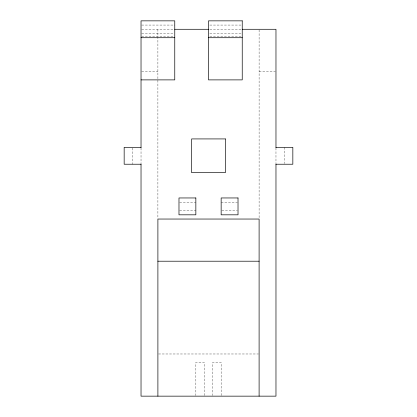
<?xml version="1.0" encoding="UTF-8"?>
<svg xmlns="http://www.w3.org/2000/svg" width="417" height="417" viewBox="0 0 417 417"><rect width="100%" height="100%" fill="white"/><g stroke="black" fill="none" stroke-linecap="round" stroke-linejoin="round"><path stroke-width="0.31" stroke-dasharray="2.08 1.56" d="M141.681 25.067L174.765 25.067M209.798 25.067L241.584 25.067M141.681 29.284L174.118 29.284M209.798 29.284L241.584 29.284M141.681 33.501L174.118 33.501M209.798 33.501L242.235 33.501M141.681 36.587L174.118 36.587M209.798 36.587L241.584 36.587M141.681 71.453L157.897 71.453M259.103 71.453L275.319 71.453M179.633 202.177L195.849 202.177M221.151 202.177L237.367 202.177M179.633 210.606L195.849 210.606M221.797 210.606L237.367 210.606M158.549 353.981L258.451 353.981M284.404 147.357L284.404 163.573M275.971 148.004L275.971 163.282M259.103 29.935L259.103 218.571M221.151 395.504L221.151 362.415L212.717 362.415L212.717 395.504M204.283 395.504L204.283 362.415L195.849 362.415L195.849 395.504M157.897 29.284L157.897 218.571M141.029 148.004L141.029 163.282M132.596 148.004L132.596 164.225"/><path stroke-width="0.63" d="M174.765 29.284L208.5 29.284M242.235 29.284L275.971 29.284L275.971 147.67M141.029 37.718L174.765 37.718M208.5 37.718L242.235 37.718M141.029 79.887L174.765 79.887L174.765 20.85L141.029 20.85L141.029 147.67M141.029 147.357L124.162 147.357L124.162 164.225L141.029 164.225M275.971 147.357L292.838 147.357L292.838 164.225L275.971 164.225M157.897 261.209L259.103 261.209M275.971 163.85L275.971 396.15L141.029 396.15L141.029 163.85M259.103 396.15L259.103 219.04L157.897 219.04L157.897 396.15M242.235 20.85L208.5 20.85L208.5 79.887L242.235 79.887L242.235 20.85M225.368 138.924L191.632 138.924L191.632 172.659L225.368 172.659L225.368 138.924M195.849 197.96L178.982 197.96L178.982 214.823L195.849 214.823L195.849 197.96M238.018 197.96L221.151 197.96L221.151 214.823L238.018 214.823L238.018 197.96"/></g></svg>
